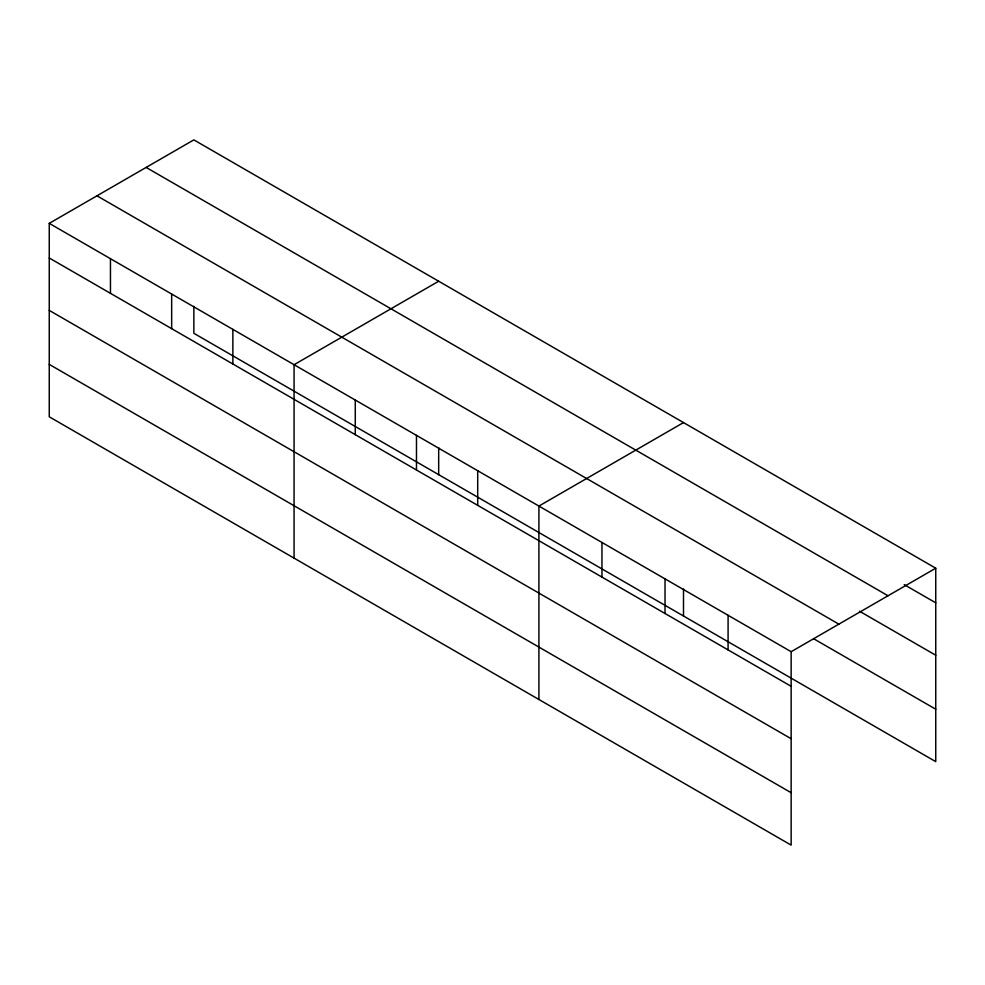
<?xml version="1.0" encoding="UTF-8"?>
<svg xmlns="http://www.w3.org/2000/svg" width="985" height="985" viewBox="0 0 985 985"><rect width="100%" height="100%" fill="white"/><g stroke="black" fill="none" stroke-linecap="round" stroke-linejoin="round"><path stroke-width="1.48" d="M49.25 223.361L791.152 651.701L791.152 845.118L49.25 416.79L49.25 223.361L193.848 139.882L935.75 568.21L935.75 761.639L193.848 333.299L193.848 306.347M438.682 281.23L294.072 364.709L294.072 558.138M683.504 422.577L538.906 506.068L538.906 699.485M791.152 651.701L935.75 568.21M904.218 584.622L935.75 602.832M146.137 167.425L888.027 595.765M859.548 611.242L935.75 655.234M96.973 195.818L838.863 624.145M813.573 638.686L935.75 709.225M49.25 257.984L791.152 686.311M49.25 310.386L791.152 738.725M49.25 364.388L791.152 792.716M728.087 615.293L728.087 649.903M683.504 589.055L683.504 616.007M665.023 578.885L665.023 613.495M601.958 542.476L601.958 577.087M477.7 470.719L477.7 505.342M438.682 447.707L438.682 474.659M416.483 435.382L416.483 470.005M355.277 400.045L355.277 434.668M232.866 329.372L232.866 363.994M171.661 294.035L171.661 328.658M110.455 258.698L110.455 293.321"/></g></svg>
